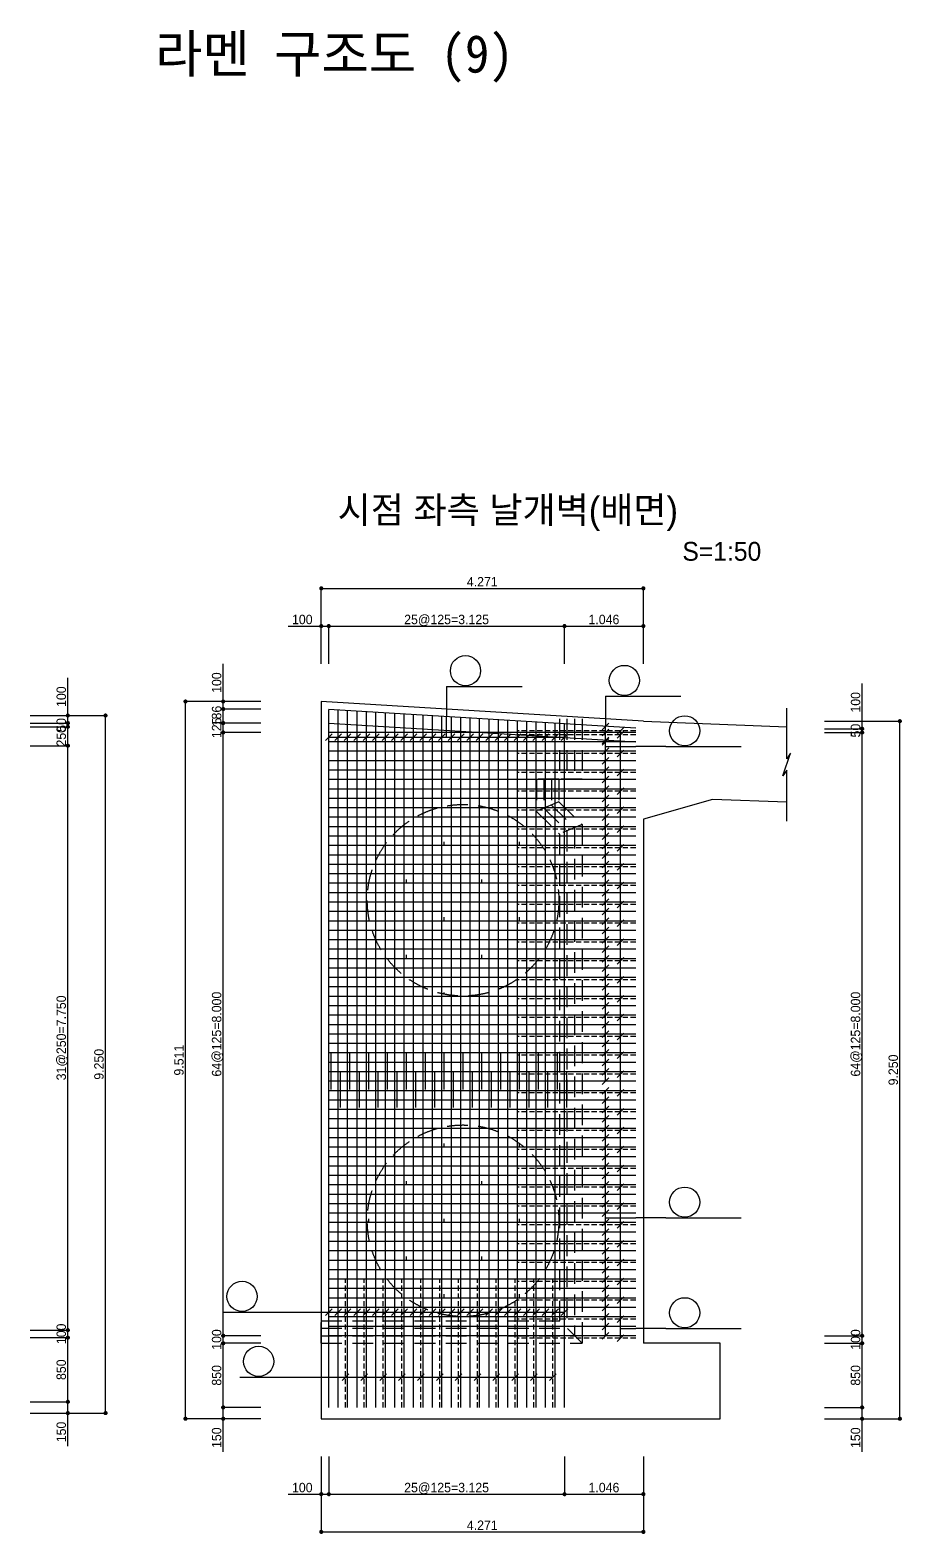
# Model space of a CAD drawing. Extents: x 2629709 to 3675628, y 1179 to 102095.
# Drawn here: x 3365240 to 3376799, y 8022 to 27964 of the extents above; entities that cross this region are included whole.
import ezdxf
from ezdxf.enums import TextEntityAlignment as Align

# ---------------------------------------------------------------- set-up
doc = ezdxf.new("R2010")
doc.units = 0
doc.header["$LTSCALE"] = 550
doc.header["$MEASUREMENT"] = 0
doc.linetypes.add('A-DASHD01', pattern=[0.75, 0.5, -0.25])
doc.linetypes.add('A-HIDDN01H', pattern=[0.1875, 0.125, -0.0625])
for name, color, linetype in [('CS-CNTL', 1, 'A-DASHD01'), ('CS-CONC-MAJR', 4, 'CONTINUOUS'), ('CS-CONC-MINR', 3, 'A-DASHD01'), ('CS-CUTL', 1, 'CONTINUOUS'), ('CS-DIML', 1, 'CONTINUOUS'), ('CS-DIMT', 3, 'CONTINUOUS'), ('CS-MISC', 3, 'CONTINUOUS'), ('CS-RBAR-MAJR', 6, 'CONTINUOUS'), ('CS-RBAR-MINR', 6, 'A-HIDDN01H'), ('CS-SYMB', 3, 'CONTINUOUS'), ('CS-SYMB-LIN3', 1, 'CONTINUOUS'), ('CS-TEXT', 3, 'CONTINUOUS'), ('CZ-TEX1', 6, 'CONTINUOUS'), ('CZ-TEX2', 3, 'CONTINUOUS'), ('TITLE-TEXT', 7, 'CONTINUOUS')]:
    doc.layers.add(name, color=color, linetype=linetype)
doc.styles.add('A_STANDARD', font='Dotum.ttf')
doc.styles.add('TB_TEXT', font='DotumChe.ttf')

# ---------------------------------------------------------------- blocks, each defined once
blk = doc.blocks.new('CXDIMDT2')
at = {"layer": 'CS-MISC', "const_width": 0.5}
blk.add_lwpolyline([(0.25, 0, 1), (-0.25, 0, 1)], format="xyb", close=True, dxfattribs=at)
blk = doc.blocks.new('CXLEATK')
at = {"layer": 'CS-MISC'}
blk.add_line((-0.883885, 0.883882), (0.883882, -0.883882), dxfattribs=at)
blk = doc.blocks.new('CSBNUM1')
at = {"layer": 'CS-SYMB-LIN3'}
blk.add_line((0, 0), (20, 0), dxfattribs=at)
blk.add_circle((5, 4.2), 4, dxfattribs=at)
at = {"layer": 'CS-TEXT', "style": 'A_STANDARD', "flags": 1}
blk.add_attdef('RB_NO', text='', height=2.5, dxfattribs=at).set_placement((5, 4.2), align=Align.MIDDLE)
for tag, p in [('RB_DIA', (11.5, 1.5)), ('RB_LEN', (1.739, -3.958874))]:
    blk.add_attdef(tag, p, '', height=2.5, dxfattribs=at)

msp = doc.modelspace()

# ---------------------------------------------------------------- linework, layer by layer
at = {"layer": 'CS-CNTL', "linetype": 'A-DASHD01'}
for centre in [(3370980, 16425), (3370980, 12175)]:
    msp.add_circle(centre, 1270, dxfattribs=at)
at = {"layer": 'CS-CONC-MAJR'}
for p, q in [((3373371, 18800), (3369100, 19061)), ((3369100, 19061), (3369100, 10550)), ((3373371, 18800), (3375271, 18724)), ((3374286, 17763), (3373371, 17500)), ((3375271, 17724), (3374286, 17763)), ((3373371, 17500), (3373371, 10550)), ((3369100, 10550), (3369100, 10550)), ((3369100, 10550), (3369100, 9550)), ((3374388, 10550), (3373371, 10550)), ((3374388, 9550), (3374388, 10550)), ((3369100, 9550), (3374388, 9550))]:
    msp.add_line(p, q, dxfattribs=at)
at = {"layer": 'CS-CONC-MINR'}
for p, q in [((3372258, 18829), (3372258, 18029)), ((3372358, 18829), (3372358, 18029)), ((3372458, 18829), (3372458, 18029)), ((3371952, 18029), (3371952, 17603)), ((3372252, 18029), (3371952, 18029)), ((3372052, 18029), (3372052, 17645)), ((3372152, 18029), (3372152, 17687)), ((3372558, 18029), (3372252, 18029)), ((3372252, 18029), (3372252, 17729)), ((3372252, 17729), (3371952, 17603)), ((3371952, 17603), (3372258, 17303)), ((3372052, 17645), (3372358, 17345)), ((3372152, 17687), (3372458, 17387)), ((3372252, 17729), (3372558, 17429)), ((3372558, 17429), (3372258, 17303)), ((3372458, 17387), (3372458, 10650)), ((3372558, 17429), (3372558, 10550)), ((3372258, 17303), (3372258, 10850)), ((3372358, 17345), (3372358, 10750)), ((3369100, 10850), (3372258, 10850)), ((3369100, 10550), (3369100, 10850)), ((3372558, 10550), (3372258, 10850)), ((3369100, 10750), (3372358, 10750)), ((3369100, 10650), (3372458, 10650)), ((3369100, 10550), (3372558, 10550))]:
    msp.add_line(p, q, dxfattribs=at)
at = {"layer": 'CS-CONC-MINR', "linetype": 'A-DASHD01'}
msp.add_line((3372558, 18829), (3372558, 18029), dxfattribs=at)
at = {"layer": 'CS-CUTL'}
for p, q in [((3375271, 18299), (3375271, 18974)), ((3375221, 18074), (3375321, 18374)), ((3375321, 18374), (3375271, 18299)), ((3375271, 18149), (3375221, 18074)), ((3375271, 17474), (3375271, 18149))]:
    msp.add_line(p, q, dxfattribs=at)
at = {"layer": 'CS-DIML'}
for p, q in [((3369100, 20061), (3369100, 20586)), ((3369100, 20561), (3373371, 20561)), ((3373371, 20061), (3373371, 20586)), ((3368662, 20061), (3369100, 20061)), ((3369100, 19561), (3369100, 20086)), ((3369100, 20061), (3369200, 20061)), ((3369200, 19561), (3369200, 20086)), ((3369200, 20061), (3372325, 20061)), ((3372325, 19561), (3372325, 20086)), ((3372325, 20061), (3373371, 20061)), ((3373371, 19561), (3373371, 20086)), ((3367800, 19061), (3367800, 19561)), ((3365740, 18875), (3365740, 19375)), ((3370762, 19259), (3370762, 18859)), ((3376271, 18800), (3376271, 19300)), ((3367800, 19061), (3367275, 19061)), ((3367300, 9550), (3367300, 19061)), ((3368300, 19061), (3367775, 19061)), ((3368300, 18961), (3367775, 18961)), ((3367800, 18961), (3367800, 19061)), ((3367800, 18775), (3367800, 18961)), ((3372869, 19130), (3372869, 18730)), ((3365240, 18875), (3365765, 18875)), ((3365240, 18775), (3365765, 18775)), ((3365740, 18775), (3365740, 18875)), ((3365740, 18875), (3366265, 18875)), ((3365740, 18725), (3365740, 18775)), ((3366240, 9625), (3366240, 18875)), ((3368300, 18775), (3367775, 18775)), ((3367800, 18650), (3367800, 18775)), ((3370762, 18587), (3370762, 18859)), ((3375771, 18800), (3376296, 18800)), ((3376271, 18700), (3376271, 18800)), ((3376271, 18800), (3376796, 18800)), ((3376771, 9550), (3376771, 18800)), ((3365240, 18725), (3365765, 18725)), ((3365740, 18475), (3365740, 18725)), ((3368300, 18650), (3367775, 18650)), ((3367800, 10650), (3367800, 18650)), ((3369200, 18587), (3372325, 18587)), ((3372869, 18544), (3372869, 18730)), ((3372869, 14025), (3372869, 18650)), ((3373069, 10620), (3373069, 18670)), ((3375771, 18700), (3376296, 18700)), ((3375771, 18650), (3376296, 18650)), ((3376271, 18650), (3376271, 18700)), ((3376271, 10650), (3376271, 18650)), ((3365240, 18475), (3365765, 18475)), ((3365740, 10725), (3365740, 18475)), ((3372869, 18462), (3373269, 18462)), ((3373669, 18462), (3373269, 18462)), ((3372869, 10650), (3372869, 13900)), ((3372869, 12212), (3373269, 12212)), ((3373669, 12212), (3373269, 12212)), ((3368800, 10962), (3369200, 10962)), ((3369200, 10962), (3372325, 10962)), ((3369200, 10962), (3372325, 10962)), ((3365240, 10725), (3365765, 10725)), ((3365240, 10625), (3365765, 10625)), ((3365740, 10625), (3365740, 10725)), ((3365740, 9775), (3365740, 10625)), ((3368300, 10650), (3367775, 10650)), ((3367800, 10550), (3367800, 10650)), ((3373069, 10745), (3373269, 10745)), ((3373669, 10745), (3373269, 10745)), ((3375771, 10650), (3376296, 10650)), ((3376271, 10550), (3376271, 10650)), ((3368300, 10550), (3367775, 10550)), ((3367800, 9700), (3367800, 10550)), ((3375771, 10550), (3376296, 10550)), ((3376271, 9700), (3376271, 10550)), ((3369020, 10100), (3369420, 10100)), ((3369420, 10100), (3372170, 10100)), ((3365240, 9775), (3365765, 9775)), ((3365740, 9625), (3365740, 9775)), ((3365240, 9625), (3365765, 9625)), ((3365740, 9188), (3365740, 9625)), ((3365740, 9625), (3366265, 9625)), ((3368300, 9700), (3367775, 9700)), ((3367800, 9550), (3367800, 9700)), ((3375771, 9700), (3376296, 9700)), ((3376271, 9550), (3376271, 9700)), ((3367800, 9550), (3367275, 9550)), ((3368300, 9550), (3367775, 9550)), ((3367800, 9112), (3367800, 9550)), ((3375771, 9550), (3376296, 9550)), ((3376271, 9112), (3376271, 9550)), ((3376271, 9550), (3376796, 9550)), ((3369100, 9050), (3369100, 8525)), ((3369200, 9050), (3369200, 8525)), ((3372325, 9050), (3372325, 8525)), ((3373371, 9050), (3373371, 8525)), ((3368662, 8550), (3369100, 8550)), ((3369100, 8550), (3369200, 8550)), ((3369100, 8550), (3369100, 8025)), ((3369200, 8550), (3372325, 8550)), ((3372325, 8550), (3373371, 8550)), ((3373371, 8550), (3373371, 8025)), ((3369100, 8050), (3373371, 8050))]:
    msp.add_line(p, q, dxfattribs=at)
at = {"layer": 'CS-RBAR-MAJR'}
for p, q in [((3369200, 13915), (3369200, 18955)), ((3373269, 18706), (3369200, 18955)), ((3369325, 13675), (3369325, 18947)), ((3373269, 18520), (3369200, 18769)), ((3369450, 13915), (3369450, 18940)), ((3369575, 13675), (3369575, 18932)), ((3369700, 13915), (3369700, 18924)), ((3369825, 13675), (3369825, 18917)), ((3369950, 13915), (3369950, 18909)), ((3370075, 13675), (3370075, 18901)), ((3370200, 13915), (3370200, 18894)), ((3370325, 13675), (3370325, 18886)), ((3370450, 13915), (3370450, 18878)), ((3370575, 13675), (3370575, 18871)), ((3370700, 13915), (3370700, 18863)), ((3370825, 13675), (3370825, 18855)), ((3370950, 13915), (3370950, 18848)), ((3371075, 13675), (3371075, 18840)), ((3371200, 13915), (3371200, 18833)), ((3371325, 13675), (3371325, 18825)), ((3371450, 13915), (3371450, 18817)), ((3371575, 13675), (3371575, 18810)), ((3371700, 13915), (3371700, 18802)), ((3371825, 13675), (3371825, 18794)), ((3371950, 13915), (3371950, 18787)), ((3372075, 13675), (3372075, 18779)), ((3372200, 13915), (3372200, 18771)), ((3372325, 13675), (3372325, 18764)), ((3373269, 18650), (3369200, 18650)), ((3373269, 18525), (3369200, 18525)), ((3373269, 18400), (3369200, 18400)), ((3373269, 18275), (3369200, 18275)), ((3373269, 18150), (3369200, 18150)), ((3373269, 18025), (3369200, 18025)), ((3373269, 17900), (3369200, 17900)), ((3373269, 17775), (3369200, 17775)), ((3373269, 17650), (3369200, 17650)), ((3371230, 17650), (3371230, 17670)), ((3373269, 17525), (3369200, 17525)), ((3373269, 17400), (3369200, 17400)), ((3373269, 17275), (3369200, 17275)), ((3373269, 17150), (3369200, 17150)), ((3370730, 17150), (3370730, 17200)), ((3371730, 17150), (3371730, 17200)), ((3373269, 17025), (3369200, 17025)), ((3373269, 16900), (3369200, 16900)), ((3373269, 16775), (3369200, 16775)), ((3373269, 16650), (3369200, 16650)), ((3370230, 16650), (3370230, 16700)), ((3371230, 16650), (3371230, 16700)), ((3373269, 16525), (3369200, 16525)), ((3373269, 16400), (3369200, 16400)), ((3373269, 16275), (3369200, 16275)), ((3370730, 16150), (3370730, 16200)), ((3371730, 16150), (3371730, 16200)), ((3373269, 16150), (3369200, 16150)), ((3373269, 16025), (3369200, 16025)), ((3373269, 15900), (3369200, 15900)), ((3373269, 15775), (3369200, 15775)), ((3373269, 15650), (3369200, 15650)), ((3370230, 15650), (3370230, 15700)), ((3371230, 15650), (3371230, 15700)), ((3373269, 15525), (3369200, 15525)), ((3373269, 15400), (3369200, 15400)), ((3373269, 15275), (3369200, 15275)), ((3370730, 15180), (3370730, 15200)), ((3373269, 15150), (3369200, 15150)), ((3373269, 15025), (3369200, 15025)), ((3373269, 14900), (3369200, 14900)), ((3373269, 14775), (3369200, 14775)), ((3373269, 14650), (3369200, 14650)), ((3373269, 14525), (3369200, 14525)), ((3373269, 14400), (3369200, 14400)), ((3369230, 13915), (3369230, 14395)), ((3369480, 13915), (3369480, 14395)), ((3369730, 13915), (3369730, 14395)), ((3369980, 13915), (3369980, 14395)), ((3370230, 13915), (3370230, 14395)), ((3370480, 13915), (3370480, 14395)), ((3370730, 13915), (3370730, 14395)), ((3370980, 13915), (3370980, 14395)), ((3371230, 13915), (3371230, 14395)), ((3371480, 13915), (3371480, 14395)), ((3371730, 13915), (3371730, 14395)), ((3371980, 13915), (3371980, 14395)), ((3372230, 13915), (3372230, 14395)), ((3373269, 14275), (3369200, 14275)), ((3373269, 14150), (3369200, 14150)), ((3373269, 14025), (3369200, 14025)), ((3369355, 13675), (3369355, 14155)), ((3369605, 13675), (3369605, 14155)), ((3369855, 13675), (3369855, 14155)), ((3370105, 13675), (3370105, 14155)), ((3370355, 13675), (3370355, 14155)), ((3370605, 13675), (3370605, 14155)), ((3370855, 13675), (3370855, 14155)), ((3371105, 13675), (3371105, 14155)), ((3371355, 13675), (3371355, 14155)), ((3371605, 13675), (3371605, 14155)), ((3371855, 13675), (3371855, 14155)), ((3372105, 13675), (3372105, 14155)), ((3372355, 13675), (3372355, 14155)), ((3373269, 13900), (3369200, 13900)), ((3373269, 13775), (3369200, 13775)), ((3373269, 13650), (3369200, 13650)), ((3373269, 13525), (3369200, 13525)), ((3373269, 13400), (3369200, 13400)), ((3373269, 13275), (3369200, 13275)), ((3370730, 13150), (3370730, 13200)), ((3371730, 13150), (3371730, 13200)), ((3373269, 13150), (3369200, 13150)), ((3373269, 13025), (3369200, 13025)), ((3373269, 12900), (3369200, 12900)), ((3373269, 12775), (3369200, 12775)), ((3373269, 12650), (3369200, 12650)), ((3370230, 12650), (3370230, 12700)), ((3371230, 12650), (3371230, 12700)), ((3373269, 12525), (3369200, 12525)), ((3373269, 12400), (3369200, 12400)), ((3373269, 12275), (3369200, 12275)), ((3369730, 12150), (3369730, 12200)), ((3370730, 12150), (3370730, 12200)), ((3371730, 12150), (3371730, 12200)), ((3373269, 12150), (3369200, 12150)), ((3373269, 12025), (3369200, 12025)), ((3373269, 11900), (3369200, 11900)), ((3373269, 11775), (3369200, 11775)), ((3373269, 11650), (3369200, 11650)), ((3370230, 11650), (3370230, 11700)), ((3371230, 11650), (3371230, 11700)), ((3373269, 11525), (3369200, 11525)), ((3373269, 11400), (3369200, 11400)), ((3373269, 11275), (3369200, 11275)), ((3370730, 11150), (3370730, 11200)), ((3371730, 11150), (3371730, 11200)), ((3373269, 11150), (3369200, 11150)), ((3373269, 11025), (3369200, 11025)), ((3373269, 10900), (3369200, 10900)), ((3373269, 10775), (3369200, 10775)), ((3373269, 10650), (3369200, 10650))]:
    msp.add_line(p, q, dxfattribs=at)
at = {"layer": 'CS-RBAR-MAJR', "linetype": 'Continuous'}
for p, q in [((3369200, 9700), (3369200, 14395)), ((3369450, 9700), (3369450, 14395)), ((3369700, 9700), (3369700, 14395)), ((3369950, 9700), (3369950, 14395)), ((3370200, 9700), (3370200, 14395)), ((3370450, 9700), (3370450, 14395)), ((3370700, 9700), (3370700, 14395)), ((3370950, 9700), (3370950, 14395)), ((3371200, 9700), (3371200, 14395)), ((3371450, 9700), (3371450, 14395)), ((3371700, 9700), (3371700, 14395)), ((3371950, 9700), (3371950, 14395)), ((3372200, 9700), (3372200, 14395)), ((3369325, 9700), (3369325, 14155)), ((3369575, 9700), (3369575, 14155)), ((3369825, 9700), (3369825, 14155)), ((3370075, 9700), (3370075, 14155)), ((3370325, 9700), (3370325, 14155)), ((3370575, 9700), (3370575, 14155)), ((3370825, 9700), (3370825, 14155)), ((3371075, 9700), (3371075, 14155)), ((3371325, 9700), (3371325, 14155)), ((3371575, 9700), (3371575, 14155)), ((3371825, 9700), (3371825, 14155)), ((3372075, 9700), (3372075, 14155)), ((3372325, 9700), (3372325, 14155))]:
    msp.add_line(p, q, dxfattribs=at)
at = {"layer": 'CS-RBAR-MINR', "linetype": 'A-HIDDN01H'}
for p, q in [((3373269, 18670), (3371707, 18670)), ((3373269, 18620), (3371707, 18620)), ((3373269, 18370), (3371707, 18370)), ((3373269, 18120), (3371707, 18120)), ((3373269, 17870), (3371707, 17870)), ((3373269, 17620), (3371707, 17620)), ((3373269, 17370), (3371707, 17370)), ((3373269, 17120), (3371707, 17120)), ((3373269, 16870), (3371707, 16870)), ((3373269, 16620), (3371707, 16620)), ((3373269, 16370), (3371707, 16370)), ((3373269, 16120), (3371707, 16120)), ((3373269, 15870), (3371707, 15870)), ((3373269, 15620), (3371707, 15620)), ((3373269, 15370), (3371707, 15370)), ((3373269, 15120), (3371707, 15120)), ((3373269, 14870), (3371707, 14870)), ((3373269, 14620), (3371707, 14620)), ((3373269, 14370), (3371707, 14370)), ((3373269, 14120), (3371707, 14120)), ((3373269, 13870), (3371707, 13870)), ((3373269, 13620), (3371707, 13620)), ((3373269, 13370), (3371707, 13370)), ((3373269, 13120), (3371707, 13120)), ((3373269, 12870), (3371707, 12870)), ((3373269, 12620), (3371707, 12620)), ((3373269, 12370), (3371707, 12370)), ((3373269, 12120), (3371707, 12120)), ((3373269, 11870), (3371707, 11870)), ((3373269, 11620), (3371707, 11620)), ((3369420, 9700), (3369420, 11409)), ((3369670, 9700), (3369670, 11409)), ((3369920, 9700), (3369920, 11409)), ((3370170, 9700), (3370170, 11409)), ((3370420, 9700), (3370420, 11409)), ((3370670, 9700), (3370670, 11409)), ((3370920, 9700), (3370920, 11409)), ((3371170, 9700), (3371170, 11409)), ((3371420, 9700), (3371420, 11409)), ((3371670, 9700), (3371670, 11409)), ((3373269, 11370), (3371707, 11370)), ((3371920, 9700), (3371920, 11409)), ((3372170, 9700), (3372170, 11409)), ((3373269, 11120), (3371707, 11120)), ((3373269, 10870), (3371707, 10870)), ((3373269, 10620), (3371707, 10620))]:
    msp.add_line(p, q, dxfattribs=at)

# ---------------------------------------------------------------- block references
at = {"layer": 'CS-RBAR-MAJR', "xscale": 50, "yscale": 50, "zscale": 50}
for p in [(3370762, 19259), (3372869, 19130), (3373669, 18462), (3373669, 12212), (3367800, 10962), (3373669, 10745), (3368020, 10100)]:
    msp.add_blockref('CSBNUM1', p, dxfattribs=at)
at = {"layer": 'CS-SYMB', "rotation": 90}
for name, p, xscale, yscale, zscale in [('CXDIMDT2', (3369100, 20561), 55, 55, 55), ('CXDIMDT2', (3373371, 20561), 55, 55, 55), ('CXDIMDT2', (3369100, 20061), 55, 55, 55), ('CXDIMDT2', (3369200, 20061), 55, 55, 55), ('CXDIMDT2', (3369200, 20061), 55, 55, 55), ('CXDIMDT2', (3372325, 20061), 55, 55, 55), ('CXDIMDT2', (3372325, 20061), 55, 55, 55), ('CXDIMDT2', (3373371, 20061), 55, 55, 55), ('CXDIMDT2', (3367300, 19061), 55, 55, 55), ('CXDIMDT2', (3367800, 19061), 55, 55, 55), ('CXDIMDT2', (3367800, 19061), 55, 55, 55), ('CXDIMDT2', (3367800, 18961), 55, 55, 55), ('CXDIMDT2', (3367800, 18961), 55, 55, 55), ('CXDIMDT2', (3365740, 18875), 55, 55, 55), ('CXDIMDT2', (3365740, 18875), 55, 55, 55), ('CXDIMDT2', (3365740, 18775), 55, 55, 55), ('CXDIMDT2', (3365740, 18775), 55, 55, 55), ('CXDIMDT2', (3365740, 18725), 55, 55, 55), ('CXDIMDT2', (3365740, 18725), 55, 55, 55), ('CXDIMDT2', (3366240, 18875), 55, 55, 55), ('CXDIMDT2', (3367800, 18775), 55, 55, 55), ('CXDIMDT2', (3367800, 18775), 55, 55, 55), ('CXLEATK', (3372869, 18730), 50, 50, 50), ('CXDIMDT2', (3376771, 18800), 55, 55, 55), ('CXDIMDT2', (3367800, 18650), 55, 55, 55), ('CXDIMDT2', (3367800, 18650), 55, 55, 55), ('CXLEATK', (3369200, 18587), 50, 50, 50), ('CXLEATK', (3369325, 18587), 50, 50, 50), ('CXLEATK', (3369450, 18587), 50, 50, 50), ('CXLEATK', (3369575, 18587), 50, 50, 50), ('CXLEATK', (3369700, 18587), 50, 50, 50), ('CXLEATK', (3369825, 18587), 50, 50, 50), ('CXLEATK', (3369950, 18587), 50, 50, 50), ('CXLEATK', (3370075, 18587), 50, 50, 50), ('CXLEATK', (3370200, 18587), 50, 50, 50), ('CXLEATK', (3370325, 18587), 50, 50, 50), ('CXLEATK', (3370450, 18587), 50, 50, 50), ('CXLEATK', (3370575, 18587), 50, 50, 50), ('CXLEATK', (3370700, 18587), 50, 50, 50), ('CXLEATK', (3370825, 18587), 50, 50, 50), ('CXLEATK', (3370950, 18587), 50, 50, 50), ('CXLEATK', (3371075, 18587), 50, 50, 50), ('CXLEATK', (3371200, 18587), 50, 50, 50), ('CXLEATK', (3371325, 18587), 50, 50, 50), ('CXLEATK', (3371450, 18587), 50, 50, 50), ('CXLEATK', (3371575, 18587), 50, 50, 50), ('CXLEATK', (3371700, 18587), 50, 50, 50), ('CXLEATK', (3371825, 18587), 50, 50, 50), ('CXLEATK', (3371950, 18587), 50, 50, 50), ('CXLEATK', (3372075, 18587), 50, 50, 50), ('CXLEATK', (3372200, 18587), 50, 50, 50), ('CXLEATK', (3372325, 18587), 50, 50, 50), ('CXLEATK', (3372869, 18650), 50, 50, 50), ('CXLEATK', (3372869, 18544), 50, 50, 50), ('CXLEATK', (3372869, 18525), 50, 50, 50), ('CXLEATK', (3373069, 18670), 50, 50, 50), ('CXLEATK', (3373069, 18620), 50, 50, 50), ('CXDIMDT2', (3376271, 18700), 55, 55, 55), ('CXDIMDT2', (3376271, 18700), 55, 55, 55), ('CXDIMDT2', (3376271, 18650), 55, 55, 55), ('CXDIMDT2', (3376271, 18650), 55, 55, 55), ('CXDIMDT2', (3365740, 18475), 55, 55, 55), ('CXDIMDT2', (3365740, 18475), 55, 55, 55), ('CXLEATK', (3372869, 18400), 50, 50, 50), ('CXLEATK', (3373069, 18370), 50, 50, 50), ('CXLEATK', (3372869, 18275), 50, 50, 50), ('CXLEATK', (3372869, 18150), 50, 50, 50), ('CXLEATK', (3373069, 18120), 50, 50, 50), ('CXLEATK', (3372869, 18025), 50, 50, 50), ('CXLEATK', (3372869, 17900), 50, 50, 50), ('CXLEATK', (3372869, 17775), 50, 50, 50), ('CXLEATK', (3373069, 17870), 50, 50, 50), ('CXLEATK', (3372869, 17650), 50, 50, 50), ('CXLEATK', (3372869, 17525), 50, 50, 50), ('CXLEATK', (3373069, 17620), 50, 50, 50), ('CXLEATK', (3372869, 17400), 50, 50, 50), ('CXLEATK', (3373069, 17370), 50, 50, 50), ('CXLEATK', (3372869, 17275), 50, 50, 50), ('CXLEATK', (3372869, 17150), 50, 50, 50), ('CXLEATK', (3373069, 17120), 50, 50, 50), ('CXLEATK', (3372869, 17025), 50, 50, 50), ('CXLEATK', (3372869, 16900), 50, 50, 50), ('CXLEATK', (3372869, 16775), 50, 50, 50), ('CXLEATK', (3373069, 16870), 50, 50, 50), ('CXLEATK', (3372869, 16650), 50, 50, 50), ('CXLEATK', (3372869, 16525), 50, 50, 50), ('CXLEATK', (3373069, 16620), 50, 50, 50), ('CXLEATK', (3372869, 16400), 50, 50, 50), ('CXLEATK', (3373069, 16370), 50, 50, 50), ('CXLEATK', (3372869, 16275), 50, 50, 50), ('CXLEATK', (3372869, 16150), 50, 50, 50), ('CXLEATK', (3373069, 16120), 50, 50, 50), ('CXLEATK', (3372869, 16025), 50, 50, 50), ('CXLEATK', (3372869, 15900), 50, 50, 50), ('CXLEATK', (3372869, 15775), 50, 50, 50), ('CXLEATK', (3373069, 15870), 50, 50, 50), ('CXLEATK', (3372869, 15650), 50, 50, 50), ('CXLEATK', (3372869, 15525), 50, 50, 50), ('CXLEATK', (3373069, 15620), 50, 50, 50), ('CXLEATK', (3372869, 15400), 50, 50, 50), ('CXLEATK', (3373069, 15370), 50, 50, 50), ('CXLEATK', (3372869, 15275), 50, 50, 50), ('CXLEATK', (3372869, 15150), 50, 50, 50), ('CXLEATK', (3373069, 15120), 50, 50, 50), ('CXLEATK', (3372869, 15025), 50, 50, 50), ('CXLEATK', (3372869, 14900), 50, 50, 50), ('CXLEATK', (3372869, 14775), 50, 50, 50), ('CXLEATK', (3373069, 14870), 50, 50, 50), ('CXLEATK', (3372869, 14650), 50, 50, 50), ('CXLEATK', (3372869, 14525), 50, 50, 50), ('CXLEATK', (3373069, 14620), 50, 50, 50), ('CXLEATK', (3372869, 14400), 50, 50, 50), ('CXLEATK', (3373069, 14370), 50, 50, 50), ('CXLEATK', (3372869, 14275), 50, 50, 50), ('CXLEATK', (3372869, 14150), 50, 50, 50), ('CXLEATK', (3373069, 14120), 50, 50, 50), ('CXLEATK', (3372869, 14025), 50, 50, 50), ('CXLEATK', (3372869, 13900), 50, 50, 50), ('CXLEATK', (3372869, 13775), 50, 50, 50), ('CXLEATK', (3373069, 13870), 50, 50, 50), ('CXLEATK', (3372869, 13650), 50, 50, 50), ('CXLEATK', (3372869, 13525), 50, 50, 50), ('CXLEATK', (3373069, 13620), 50, 50, 50), ('CXLEATK', (3372869, 13400), 50, 50, 50), ('CXLEATK', (3373069, 13370), 50, 50, 50), ('CXLEATK', (3372869, 13275), 50, 50, 50), ('CXLEATK', (3372869, 13150), 50, 50, 50), ('CXLEATK', (3373069, 13120), 50, 50, 50), ('CXLEATK', (3372869, 13025), 50, 50, 50), ('CXLEATK', (3372869, 12900), 50, 50, 50), ('CXLEATK', (3372869, 12775), 50, 50, 50), ('CXLEATK', (3373069, 12870), 50, 50, 50), ('CXLEATK', (3372869, 12650), 50, 50, 50), ('CXLEATK', (3372869, 12525), 50, 50, 50), ('CXLEATK', (3373069, 12620), 50, 50, 50), ('CXLEATK', (3372869, 12400), 50, 50, 50), ('CXLEATK', (3373069, 12370), 50, 50, 50), ('CXLEATK', (3372869, 12275), 50, 50, 50), ('CXLEATK', (3372869, 12150), 50, 50, 50), ('CXLEATK', (3372869, 12025), 50, 50, 50), ('CXLEATK', (3373069, 12120), 50, 50, 50), ('CXLEATK', (3372869, 11900), 50, 50, 50), ('CXLEATK', (3372869, 11775), 50, 50, 50), ('CXLEATK', (3373069, 11870), 50, 50, 50), ('CXLEATK', (3372869, 11650), 50, 50, 50), ('CXLEATK', (3372869, 11525), 50, 50, 50), ('CXLEATK', (3373069, 11620), 50, 50, 50), ('CXLEATK', (3372869, 11400), 50, 50, 50), ('CXLEATK', (3373069, 11370), 50, 50, 50), ('CXLEATK', (3372869, 11275), 50, 50, 50), ('CXLEATK', (3372869, 11150), 50, 50, 50), ('CXLEATK', (3369200, 10962), 50, 50, 50), ('CXLEATK', (3369325, 10962), 50, 50, 50), ('CXLEATK', (3369450, 10962), 50, 50, 50), ('CXLEATK', (3369575, 10962), 50, 50, 50), ('CXLEATK', (3369700, 10962), 50, 50, 50), ('CXLEATK', (3369825, 10962), 50, 50, 50), ('CXLEATK', (3369950, 10962), 50, 50, 50), ('CXLEATK', (3370075, 10962), 50, 50, 50), ('CXLEATK', (3370200, 10962), 50, 50, 50), ('CXLEATK', (3370325, 10962), 50, 50, 50), ('CXLEATK', (3370450, 10962), 50, 50, 50), ('CXLEATK', (3370575, 10962), 50, 50, 50), ('CXLEATK', (3370700, 10962), 50, 50, 50), ('CXLEATK', (3370825, 10962), 50, 50, 50), ('CXLEATK', (3370950, 10962), 50, 50, 50), ('CXLEATK', (3371075, 10962), 50, 50, 50), ('CXLEATK', (3371200, 10962), 50, 50, 50), ('CXLEATK', (3371325, 10962), 50, 50, 50), ('CXLEATK', (3371450, 10962), 50, 50, 50), ('CXLEATK', (3371575, 10962), 50, 50, 50), ('CXLEATK', (3371700, 10962), 50, 50, 50), ('CXLEATK', (3371825, 10962), 50, 50, 50), ('CXLEATK', (3371950, 10962), 50, 50, 50), ('CXLEATK', (3372075, 10962), 50, 50, 50), ('CXLEATK', (3372200, 10962), 50, 50, 50), ('CXLEATK', (3372325, 10962), 50, 50, 50), ('CXLEATK', (3372869, 11025), 50, 50, 50), ('CXLEATK', (3373069, 11120), 50, 50, 50), ('CXLEATK', (3372869, 10900), 50, 50, 50), ('CXLEATK', (3372869, 10775), 50, 50, 50), ('CXLEATK', (3373069, 10870), 50, 50, 50), ('CXDIMDT2', (3365740, 10725), 55, 55, 55), ('CXDIMDT2', (3365740, 10725), 55, 55, 55), ('CXDIMDT2', (3365740, 10625), 55, 55, 55), ('CXDIMDT2', (3365740, 10625), 55, 55, 55), ('CXDIMDT2', (3367800, 10650), 55, 55, 55), ('CXDIMDT2', (3367800, 10650), 55, 55, 55), ('CXDIMDT2', (3367800, 10550), 55, 55, 55), ('CXDIMDT2', (3367800, 10550), 55, 55, 55), ('CXLEATK', (3372869, 10650), 50, 50, 50), ('CXLEATK', (3373069, 10620), 50, 50, 50), ('CXDIMDT2', (3376271, 10650), 55, 55, 55), ('CXDIMDT2', (3376271, 10650), 55, 55, 55), ('CXDIMDT2', (3376271, 10550), 55, 55, 55), ('CXDIMDT2', (3376271, 10550), 55, 55, 55), ('CXLEATK', (3369420, 10100), 50, 50, 50), ('CXLEATK', (3369670, 10100), 50, 50, 50), ('CXLEATK', (3369920, 10100), 50, 50, 50), ('CXLEATK', (3370170, 10100), 50, 50, 50), ('CXLEATK', (3370420, 10100), 50, 50, 50), ('CXLEATK', (3370670, 10100), 50, 50, 50), ('CXLEATK', (3370920, 10100), 50, 50, 50), ('CXLEATK', (3371170, 10100), 50, 50, 50), ('CXLEATK', (3371420, 10100), 50, 50, 50), ('CXLEATK', (3371670, 10100), 50, 50, 50), ('CXLEATK', (3371920, 10100), 50, 50, 50), ('CXLEATK', (3372170, 10100), 50, 50, 50), ('CXDIMDT2', (3365740, 9775), 55, 55, 55), ('CXDIMDT2', (3365740, 9775), 55, 55, 55), ('CXDIMDT2', (3365740, 9625), 55, 55, 55), ('CXDIMDT2', (3366240, 9625), 55, 55, 55), ('CXDIMDT2', (3367300, 9550), 55, 55, 55), ('CXDIMDT2', (3367800, 9700), 55, 55, 55), ('CXDIMDT2', (3367800, 9700), 55, 55, 55), ('CXDIMDT2', (3367800, 9550), 55, 55, 55), ('CXDIMDT2', (3376271, 9700), 55, 55, 55), ('CXDIMDT2', (3376271, 9700), 55, 55, 55), ('CXDIMDT2', (3376271, 9550), 55, 55, 55), ('CXDIMDT2', (3376771, 9550), 55, 55, 55), ('CXDIMDT2', (3369100, 8550), 55, 55, 55), ('CXDIMDT2', (3369200, 8550), 55, 55, 55), ('CXDIMDT2', (3369200, 8550), 55, 55, 55), ('CXDIMDT2', (3372325, 8550), 55, 55, 55), ('CXDIMDT2', (3372325, 8550), 55, 55, 55), ('CXDIMDT2', (3373371, 8550), 55, 55, 55), ('CXDIMDT2', (3369100, 8050), 55, 55, 55), ('CXDIMDT2', (3373371, 8050), 55, 55, 55)]:
    msp.add_blockref(name, p, dxfattribs=dict(at, xscale=xscale, yscale=yscale, zscale=zscale))

# ---------------------------------------------------------------- texts
at = {"layer": 'CS-DIMT', "style": 'A_STANDARD'}
for s, p in [('4.271', (3371235, 20586)), ('25@125=3.125', (3370762, 20086)), ('1.046', (3372848, 20086)), ('25@125=3.125', (3370762, 8575)), ('1.046', (3372848, 8575)), ('4.271', (3371235, 8075))]:
    msp.add_text(s, height=125, dxfattribs=at).set_placement(p, align=Align.CENTER)
for p in [(3368712, 20086), (3368712, 8575)]:
    msp.add_text('100', height=125, dxfattribs=at).set_placement(p)
for s, p in [('100', (3367775, 19311)), ('100', (3365715, 19125)), ('100', (3376246, 19050)), ('186', (3367775, 18868)), ('50', (3365715, 18750)), ('125', (3367775, 18712)), ('50', (3376246, 18675)), ('250', (3365715, 18600)), ('31@250=7.750', (3365715, 14600)), ('64@125=8.000', (3367775, 14650)), ('64@125=8.000', (3376246, 14650)), ('9.250', (3366215, 14250)), ('9.511', (3367275, 14305)), ('9.250', (3376746, 14175)), ('100', (3365715, 10675)), ('100', (3367775, 10600)), ('100', (3376246, 10600)), ('850', (3365715, 10200)), ('850', (3367775, 10125)), ('850', (3376246, 10125))]:
    msp.add_text(s, height=125, rotation=90, dxfattribs=at).set_placement(p, align=Align.CENTER)
for p in [(3365715, 9238), (3367775, 9162), (3376246, 9162)]:
    msp.add_text('150', height=125, rotation=90, dxfattribs=at).set_placement(p)
at = {"layer": 'CZ-TEX1', "style": 'A_STANDARD'}
msp.add_text('시점 좌측 날개벽(배면)', height=350, dxfattribs=at).set_placement((3371574, 21427), align=Align.CENTER)
at = {"layer": 'CZ-TEX2', "style": 'A_STANDARD'}
msp.add_text('S=1:50', height=250, dxfattribs=at).set_placement((3373888, 20927))
at = {"layer": 'TITLE-TEXT', "style": 'TB_TEXT'}
msp.add_text('라멘 구조도 (9)', height=500, dxfattribs=at).set_placement((3369275, 27650), align=Align.MIDDLE_CENTER)

doc.saveas('drawing.dxf')
